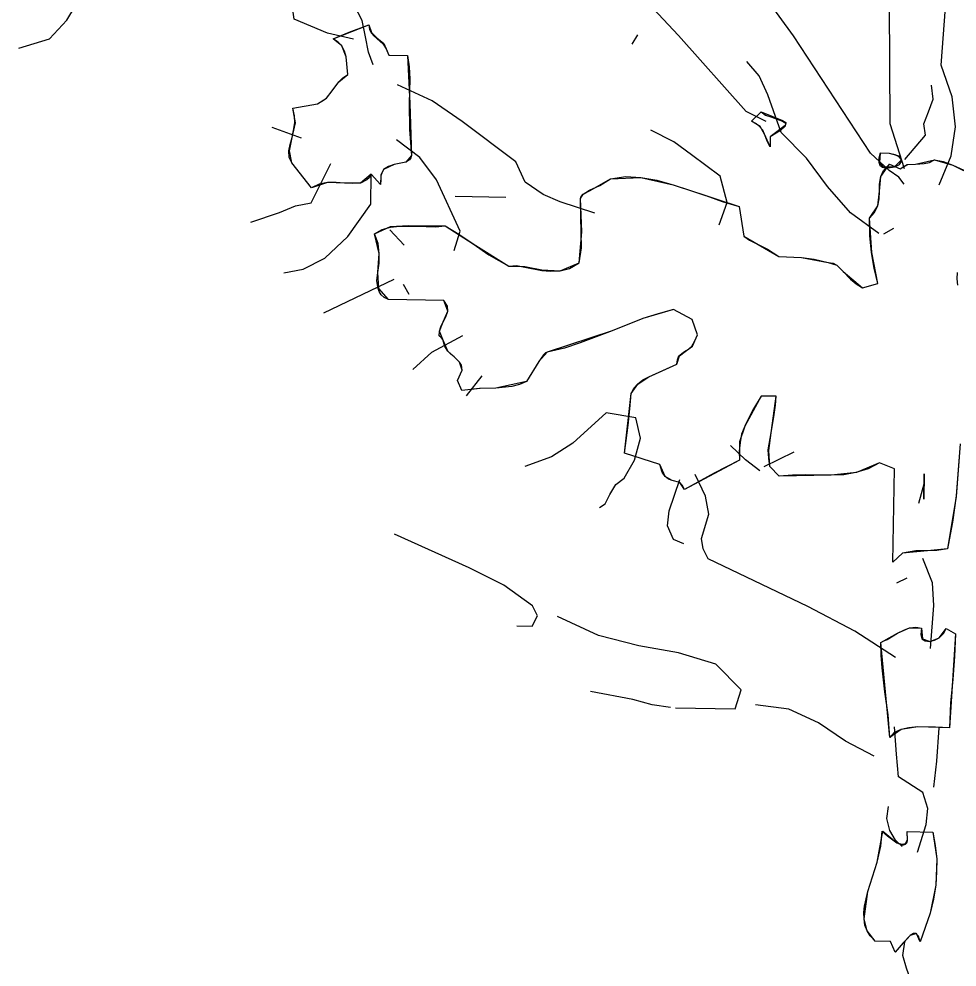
# Model space of a CAD drawing. Header units: millimetres. Extents: x 577 to 2337, y 236 to 943.
# Drawn here: x 819.9111 to 820.3866, y 709.7663 to 710.2471 of the extents above; entities that cross this region are included whole.
import ezdxf

# ---------------------------------------------------------------- set-up
doc = ezdxf.new("R2010")
doc.units = ezdxf.units.MM
doc.header["$LTSCALE"] = 0.01
doc.layers.add('06-Furn', color=4, linetype='Continuous')

# ---------------------------------------------------------------- blocks, each defined once
blk = doc.blocks.new('d2')
at = {"layer": '06-Furn', "color": 94, "linetype": 'Continuous'}
for points in [[(909.5238, 677.9197), (909.5277, 678.132), (909.4934, 678.1456), (909.4674, 678.1317), (909.4399, 678.1235), (909.4126, 678.1183), (909.3838, 678.1174), (909.325, 678.1185), (909.2963, 678.1176), (909.2661, 678.1153), (909.2449, 678.1372), (909.2425, 678.1559), (909.2413, 678.1746), (909.2478, 678.2132), (909.2543, 678.2547), (909.2575, 678.2762), (909.2594, 678.2963), (909.2249, 678.2969), (909.2056, 678.2642), (909.1878, 678.2287), (909.1802, 678.2102), (909.1771, 678.1915), (909.1752, 678.1715), (909.1763, 678.1514), (909.1183, 678.1222), (909.0516, 678.0847), (909.0461, 678.0949), (909.0404, 678.1007), (909.0233, 678.1053), (909.0148, 678.1084), (909.0077, 678.1142), (909.0007, 678.1244), (908.9953, 678.1417), (908.9153, 678.1676), (908.9187, 678.1962), (908.9237, 678.2306), (908.9272, 678.2679), (908.9307, 678.3023), (908.9367, 678.315), (908.9455, 678.3249), (908.9571, 678.3334), (908.9702, 678.3403), (909.0005, 678.3541), (909.0339, 678.3693), (909.0355, 678.3793), (909.0385, 678.3879), (909.0516, 678.3977), (909.0603, 678.4032), (909.0676, 678.4103), (909.075, 678.4217), (909.081, 678.4359), (909.0687, 678.4706), (909.0261, 678.4929), (908.9914, 678.4835), (908.9568, 678.4726), (908.8874, 678.4451), (908.8151, 678.4178), (908.779, 678.4055), (908.7401, 678.3962), (908.7358, 678.3948), (908.7313, 678.3906), (908.721, 678.375), (908.6929, 678.3295), (908.677, 678.3227), (908.6597, 678.3187), (908.6237, 678.315), (908.5864, 678.3143), (908.5461, 678.3093), (908.5365, 678.3324), (908.547, 678.3552), (908.5457, 678.3667), (908.5415, 678.3739), (908.5289, 678.3857), (908.5218, 678.3915), (908.5147, 678.3988), (908.5077, 678.409), (908.5037, 678.4249), (908.4995, 678.4293), (908.4953, 678.4337), (908.4955, 678.4437), (908.4985, 678.4537), (908.5045, 678.4651), (908.5104, 678.4764), (908.5149, 678.4893), (908.5137, 678.5008), (908.5053, 678.5139), (908.3805, 678.5161), (908.3706, 678.5206), (908.3635, 678.5265), (908.3593, 678.5338), (908.3566, 678.541), (908.354, 678.5583), (908.3558, 678.5769), (908.359, 678.5983), (908.3594, 678.6199), (908.357, 678.6429), (908.3488, 678.6646), (908.3662, 678.6743), (908.3849, 678.6797), (908.4051, 678.6822), (908.4237, 678.6819), (908.4653, 678.6811), (908.4869, 678.6808), (908.5084, 678.6832), (908.5397, 678.664), (908.5723, 678.6419), (908.6077, 678.6168), (908.6532, 678.5916), (908.6704, 678.5927), (908.689, 678.5895), (908.7276, 678.5816), (908.7477, 678.5798), (908.7693, 678.5809), (908.7909, 678.5862), (908.8126, 678.5987), (908.8176, 678.6331), (908.8168, 678.6676), (908.816, 678.7049), (908.8153, 678.7451), (908.8169, 678.7494), (908.8213, 678.755), (908.8358, 678.7634), (908.859, 678.7744), (908.8836, 678.7898), (908.9182, 678.7949), (908.9526, 678.7928), (908.9884, 678.7864), (909.0255, 678.7757), (909.0997, 678.7514), (909.1368, 678.7378), (909.1753, 678.727), (909.1856, 678.6594), (909.1983, 678.6505), (909.2169, 678.6416), (909.2396, 678.6297), (909.2652, 678.6134), (909.3167, 678.611), (909.3454, 678.6076), (909.3769, 678.5999), (909.3883, 678.5983), (909.3968, 678.5938), (909.4109, 678.5791), (909.4278, 678.5616), (909.4406, 678.5514), (909.4548, 678.5425), (909.4894, 678.5519), (909.4814, 678.5865), (909.4749, 678.6225), (909.4712, 678.6599), (909.4706, 678.7001), (909.4823, 678.7128), (909.4897, 678.7284), (909.4929, 678.7442), (909.4932, 678.7614), (909.4935, 678.7772), (909.4967, 678.7944), (909.5027, 678.8086), (909.5159, 678.8227), (909.5401, 678.8123), (909.5488, 678.8178), (909.5561, 678.822), (909.5747, 678.8231), (909.5949, 678.8241), (909.6064, 678.8268), (909.618, 678.8324), (909.638, 678.8291), (909.6594, 678.8201), (909.6836, 678.8082)], [(909.6693, 678.5773), (909.669, 678.563), (909.6702, 678.5486)], [(909.6765, 678.1882), (909.6672, 678.0706), (909.6589, 678.0105), (909.6478, 677.9504), (909.6233, 677.9465), (909.6018, 677.9455), (909.576, 677.9459), (909.5457, 677.9408), (909.5238, 677.9197)], [(909.5238, 677.9197), (909.5277, 678.132), (909.4934, 678.1456), (909.4414, 678.1235), (909.3838, 678.1174), (909.2661, 678.1153), (909.2449, 678.1372), (909.2428, 678.1731), (909.2478, 678.2132), (909.2594, 678.2963), (909.2249, 678.2969), (909.1878, 678.2287), (909.1756, 678.193), (909.1763, 678.1514), (909.0516, 678.0847), (909.0404, 678.1007), (909.0233, 678.1053), (909.0077, 678.1142), (908.9953, 678.1417), (908.9153, 678.1676), (908.9307, 678.3023), (908.9455, 678.3235), (908.9702, 678.3403), (909.0339, 678.3693), (909.0399, 678.3878), (909.053, 678.3977), (909.0691, 678.4103), (909.081, 678.4359), (909.0687, 678.4706), (909.0261, 678.4929), (908.9568, 678.4726), (908.8874, 678.4451), (908.7401, 678.3962), (908.721, 678.375), (908.6929, 678.3295), (908.6237, 678.315), (908.5879, 678.3142), (908.5461, 678.3093), (908.5365, 678.3324), (908.547, 678.3552), (908.5415, 678.3739), (908.5289, 678.3857), (908.5147, 678.3988), (908.5037, 678.4249), (908.4955, 678.4437), (908.5045, 678.4651), (908.5149, 678.4893), (908.5053, 678.5139), (908.3805, 678.5161), (908.358, 678.541), (908.3558, 678.5769), (908.3594, 678.6199), (908.3488, 678.6646), (908.385, 678.6811), (908.4252, 678.6833), (908.5084, 678.6832), (908.5723, 678.6419), (908.6532, 678.5916), (908.6891, 678.5909), (908.7277, 678.583), (908.7693, 678.5809), (908.8126, 678.5987), (908.8183, 678.6689), (908.8153, 678.7451), (908.8213, 678.755), (908.8372, 678.7633), (908.8836, 678.7898), (908.9526, 678.7928), (909.0255, 678.7757), (909.1753, 678.727), (909.1856, 678.6594), (909.2652, 678.6134), (909.3167, 678.611), (909.3769, 678.5999), (909.3968, 678.5938), (909.4109, 678.5791), (909.4548, 678.5425), (909.4894, 678.5519), (909.4763, 678.6225), (909.4706, 678.7001), (909.4897, 678.7284), (909.4932, 678.7614), (909.4967, 678.7944), (909.5159, 678.8227), (909.5401, 678.8123), (909.5575, 678.8219), (909.5747, 678.8231), (909.618, 678.8324), (909.6594, 678.8201), (909.7092, 678.7977)], [(909.6765, 678.1882), (909.6672, 678.0692), (909.6478, 677.9504), (909.6018, 677.9455), (909.5457, 677.9408), (909.5238, 677.9197)], [(908.3008, 679.1062), (908.2422, 679.1202), (908.1667, 679.1517), (908.1527, 679.2467), (908.15, 679.34), (908.1506, 679.5281), (908.1537, 679.5424), (908.1626, 679.5523), (908.1915, 679.5646), (908.2276, 679.5755), (908.2638, 679.5935)], [(909.5495, 678.7776), (909.5369, 678.7936), (909.5156, 678.8084), (909.4733, 678.8479), (909.2987, 679.1138), (909.1096, 679.3742)], [(909.5501, 678.8121), (909.5175, 678.9146), (909.5149, 679.3209)], [(909.6285, 678.7762), (909.6555, 678.8417), (909.6653, 678.9076), (909.6579, 678.9752), (909.6334, 679.0474), (909.643, 679.1779), (909.6512, 679.3184)], [(909.2363, 678.9197), (909.1908, 678.9421), (909.0374, 679.1143), (908.9572, 679.2004), (908.8583, 679.2869)], [(908.3457, 679.048), (908.3347, 679.0769), (908.3282, 679.1114), (908.3203, 679.1489), (908.3023, 679.1837), (908.2599, 679.2247), (908.1903, 679.2661)], [(907.5425, 679.0855), (907.6118, 679.1073), (907.6513, 679.1496), (907.6928, 679.2192)], [(908.2057, 678.7691), (908.1608, 678.8259), (908.1552, 678.8389), (908.1541, 678.8533), (908.1572, 678.8676), (908.1618, 678.8833), (908.165, 678.8991), (908.1682, 678.9162), (908.167, 678.9321), (908.163, 678.9494), (908.2192, 678.9598), (908.2294, 678.9654), (908.2395, 678.9724), (908.2528, 678.9893), (908.2675, 679.0092), (908.2762, 679.0176), (908.2879, 679.026), (908.2867, 679.0419), (908.2843, 679.0663), (908.2802, 679.0793), (908.2747, 679.0909), (908.2663, 679.0996), (908.2549, 679.107), (908.2911, 679.1222), (908.3358, 679.1386), (908.3371, 679.1285), (908.3413, 679.1198), (908.3469, 679.114), (908.354, 679.1081), (908.3681, 679.0949), (908.3751, 679.0847), (908.3806, 679.0703), (908.4236, 679.0695), (908.4274, 679.0436), (908.4284, 679.0163), (908.4274, 678.9603), (908.4277, 678.9014), (908.4324, 678.8425), (908.4308, 678.8368), (908.4279, 678.8326), (908.4192, 678.827), (908.3933, 678.8217), (908.3803, 678.8176), (908.3687, 678.8106), (908.3657, 678.8049), (908.3626, 678.7964), (908.3625, 678.7878), (908.3623, 678.7763), (908.3412, 678.7997), (908.3368, 678.7926), (908.3309, 678.7869), (908.3164, 678.78), (908.2992, 678.7789), (908.2805, 678.7793), (908.2619, 678.781), (908.2418, 678.7814), (908.223, 678.7774), (908.2057, 678.7691)], [(908.2057, 678.7691), (908.1608, 678.8259), (908.1555, 678.8533), (908.1618, 678.8833), (908.1696, 678.9162), (908.163, 678.9494), (908.2192, 678.9598), (908.2395, 678.9724), (908.2528, 678.9893), (908.2675, 679.0092), (908.2879, 679.026), (908.2843, 679.0663), (908.2747, 679.0909), (908.2549, 679.107), (908.3358, 679.1386), (908.3413, 679.1212), (908.354, 679.1095), (908.3695, 679.0963), (908.3806, 679.0703), (908.4236, 679.0695), (908.4288, 678.9603), (908.4324, 678.8425), (908.4192, 678.827), (908.3933, 678.8217), (908.3687, 678.8106), (908.3627, 678.7978), (908.3623, 678.7763), (908.3412, 678.7997), (908.3164, 678.78), (908.2805, 678.7793), (908.2418, 678.7814), (908.2057, 678.7691)], [(908.9323, 679.0946), (908.9456, 679.1159)], [(909.4915, 678.6652), (909.4277, 678.7124), (909.3757, 678.7722), (909.328, 678.8362), (909.2703, 678.8947), (909.2403, 678.9799), (909.2209, 679.0233), (909.1928, 679.0554)], [(908.8477, 678.7115), (908.7692, 678.7373), (908.7308, 678.7538), (908.6897, 678.7819), (908.669, 678.8282), (908.5472, 678.9194), (908.4791, 678.9665), (908.4009, 679.0024)], [(909.5505, 678.8336), (909.5975, 678.8887), (909.5936, 678.9146), (909.6042, 678.9417), (909.6148, 678.9702), (909.611, 679.0019)], [(909.2453, 678.8621), (909.2397, 678.8737), (909.2329, 678.8911), (909.2287, 678.8997), (909.2217, 678.9071), (909.2147, 678.9144), (909.2032, 678.9203), (909.2252, 678.9415), (909.2351, 678.9341), (909.2493, 678.9295), (909.2736, 678.9205), (909.2807, 678.916), (909.2806, 678.9132), (909.2791, 678.9089), (909.2689, 678.899), (909.2457, 678.8851), (909.2453, 678.8621)], [(909.2453, 678.8621), (909.2329, 678.8911), (909.2231, 678.9084), (909.2032, 678.9203), (909.2252, 678.9415), (909.2736, 678.9219), (909.2807, 678.9174), (909.2792, 678.9103), (909.2457, 678.8851), (909.2453, 678.8621)], [(908.1833, 678.8815), (908.1163, 678.9057)], [(909.1301, 678.6848), (909.1482, 678.7361), (909.1321, 678.7953), (909.0669, 678.8438), (909.0272, 678.8733), (908.9746, 678.9001)], [(908.5289, 678.6268), (908.5427, 678.6711), (908.4888, 678.7869), (908.451, 678.8378), (908.3986, 678.8776)], [(909.4948, 678.8475), (909.4917, 678.8361), (909.4915, 678.8275), (909.4943, 678.8203), (909.5, 678.8158), (909.5056, 678.8143), (909.5128, 678.8142), (909.5272, 678.8168), (909.5388, 678.8223), (909.5418, 678.8266), (909.5433, 678.8308), (909.542, 678.8352), (909.5377, 678.8395), (909.5292, 678.844), (909.5163, 678.8471), (909.4948, 678.8475)], [(909.4948, 678.8475), (909.493, 678.8275), (909.5, 678.8173), (909.5272, 678.8168), (909.5433, 678.8323), (909.5377, 678.841), (909.5163, 678.8471), (909.4948, 678.8475)], [(908.0679, 678.6912), (908.1329, 678.713), (908.169, 678.7281), (908.205, 678.7347), (908.2498, 678.8243)], [(908.1433, 678.5765), (908.1865, 678.5843), (908.2358, 678.6092), (908.2883, 678.6585), (908.34, 678.7322), (908.3412, 678.7997)], [(908.5312, 678.7503), (908.646, 678.7482)], [(909.5029, 678.665), (909.5261, 678.6775)], [(908.4158, 678.6389), (908.3834, 678.674)], [(908.2335, 678.4858), (908.3928, 678.5619)], [(908.4267, 678.5268), (908.4141, 678.55)], [(908.435, 678.3572), (908.4788, 678.3966), (908.5484, 678.4341)], [(908.5574, 678.2976), (908.5927, 678.3429)], [(908.8585, 678.0438), (908.8716, 678.0521), (908.882, 678.0735), (908.8954, 678.0962), (908.9143, 678.1102), (908.938, 678.1514), (908.9518, 678.2014), (908.9412, 678.2475), (908.8739, 678.2588), (908.798, 678.1898), (908.7501, 678.1591), (908.6894, 678.1372)], [(909.2218, 678.1275), (909.1892, 678.1525), (909.1554, 678.1847)], [(909.2321, 678.1374), (909.3001, 678.1706)], [(909.5299, 677.7042), (909.4377, 677.7633), (909.3311, 677.8198), (909.1047, 677.9273), (909.0937, 677.9504), (909.0898, 677.9735), (909.1066, 678.0292), (909.0987, 678.0695), (909.0752, 678.1187)], [(909.5949, 678.1207), (909.5939, 678.0633), (909.5949, 678.1207)], [(909.5949, 678.1207), (909.5939, 678.0633), (909.5949, 678.1207)], [(909.0494, 677.9613), (909.0266, 677.9718), (909.0128, 678.0022), (909.0163, 678.0365), (909.0406, 678.1079)], [(909.5822, 678.0535), (909.5945, 678.0978)], [(909.533, 677.8735), (909.5562, 677.8846)]]:
    blk.add_lwpolyline(points, dxfattribs=at)
at = {"layer": '06-Furn', "color": 32, "linetype": 'Continuous'}
for points in [[(908.6713, 677.7758), (908.7058, 677.7752), (908.7177, 677.798), (908.7066, 677.8211), (908.6414, 677.8682), (908.5632, 677.907), (908.3937, 677.9833)], [(909.6093, 677.7243), (909.6167, 677.8217), (909.6134, 677.8735), (909.5914, 677.9284)], [(909.0311, 677.5899), (909.166, 677.5874), (909.1797, 677.6302), (909.122, 677.6887), (909.0377, 677.7146), (908.9476, 677.7306), (908.8561, 677.7538), (908.7636, 677.7971)], [(909.5165, 677.5222), (909.5132, 677.5739), (909.5055, 677.6257), (909.4993, 677.6803), (909.497, 677.7091), (909.4961, 677.7378), (909.5019, 677.7406), (909.5105, 677.7448), (909.5338, 677.7587), (909.5483, 677.7656), (909.5613, 677.7711), (909.5757, 677.7723), (909.5885, 677.7706), (909.5868, 677.7562), (909.5895, 677.7461), (909.5966, 677.7417), (909.6067, 677.7401), (909.6182, 677.7428), (909.6283, 677.7483), (909.6386, 677.7582), (909.6445, 677.7695), (909.6658, 677.7577), (909.6634, 677.706), (909.6596, 677.6545), (909.6543, 677.6), (909.6519, 677.5441), (909.6204, 677.5461), (909.5801, 677.5468), (909.56, 677.5444), (909.5427, 677.5403), (909.5268, 677.5335), (909.5165, 677.5222)], [(909.5165, 677.5222), (909.5069, 677.6257), (909.4961, 677.7378), (909.5338, 677.7587), (909.5613, 677.7711), (909.5885, 677.7706), (909.591, 677.7461), (909.6081, 677.7401), (909.6283, 677.7483), (909.6445, 677.7695), (909.6658, 677.7577), (909.6519, 677.5441), (909.5801, 677.5468), (909.5427, 677.5403), (909.5165, 677.5222)], [(909.0196, 677.5901), (908.9781, 677.5966), (908.9338, 677.6089), (908.838, 677.6264)], [(909.4813, 677.4798), (909.4159, 677.514), (909.3549, 677.5553), (909.2881, 677.5866), (909.2121, 677.5967)], [(909.5792, 677.2626), (909.5991, 677.3254), (909.6026, 677.3613), (909.5918, 677.3974), (909.5364, 677.4328), (909.5317, 677.4846), (909.527, 677.5464)], [(909.6164, 677.4098), (909.6232, 677.4685), (909.6289, 677.5445)], [(909.5451, 677.2748), (909.5295, 677.2894), (909.517, 677.3112), (909.5103, 677.3386), (909.5137, 677.3657)], [(909.5292, 677.0353), (909.5181, 677.0599), (909.4837, 677.0605), (909.4724, 677.0722), (909.4655, 677.0839), (909.46, 677.0968), (909.4588, 677.1112), (909.4576, 677.1256), (909.4593, 677.14), (909.4671, 677.1728), (909.4884, 677.2399), (909.4963, 677.2757), (909.4997, 677.31), (909.5111, 677.2997), (909.5323, 677.2836), (909.5437, 677.2791), (909.548, 677.279), (909.5523, 677.2803), (909.5552, 677.2832), (909.5568, 677.2889), (909.5557, 677.309), (909.6145, 677.3079), (909.6197, 677.2777), (909.6235, 677.2475), (909.6229, 677.2174), (909.621, 677.1872), (909.6161, 677.1557), (909.6083, 677.1243), (909.5856, 677.0587), (909.5815, 677.0717), (909.5759, 677.0775), (909.5702, 677.0776), (909.5629, 677.0734), (909.5468, 677.0565), (909.5292, 677.0353)], [(909.5292, 677.0353), (909.5181, 677.0599), (909.4837, 677.0605), (909.4655, 677.0839), (909.4588, 677.1112), (909.4671, 677.1728), (909.4884, 677.2399), (909.5012, 677.31), (909.5323, 677.2836), (909.5437, 677.2805), (909.5524, 677.2818), (909.5568, 677.2903), (909.5557, 677.309), (909.6145, 677.3079), (909.6235, 677.2475), (909.621, 677.1872), (909.6083, 677.1243), (909.5856, 677.0587), (909.5773, 677.0775), (909.5629, 677.0734), (909.5292, 677.0353)], [(909.5735, 676.9455), (909.5544, 676.999), (909.5463, 677.0278), (909.5511, 677.0593)]]:
    blk.add_lwpolyline(points, dxfattribs=at)

msp = doc.modelspace()

# ---------------------------------------------------------------- block references
at = {"layer": '06-Furn', "color": 5, "xscale": 0.2235883993332507, "yscale": 0.2235883993332507, "zscale": 0.2235883993332507}
msp.add_blockref('d2', (616.99512, 558.39655), dxfattribs=at)

doc.saveas('drawing.dxf')
